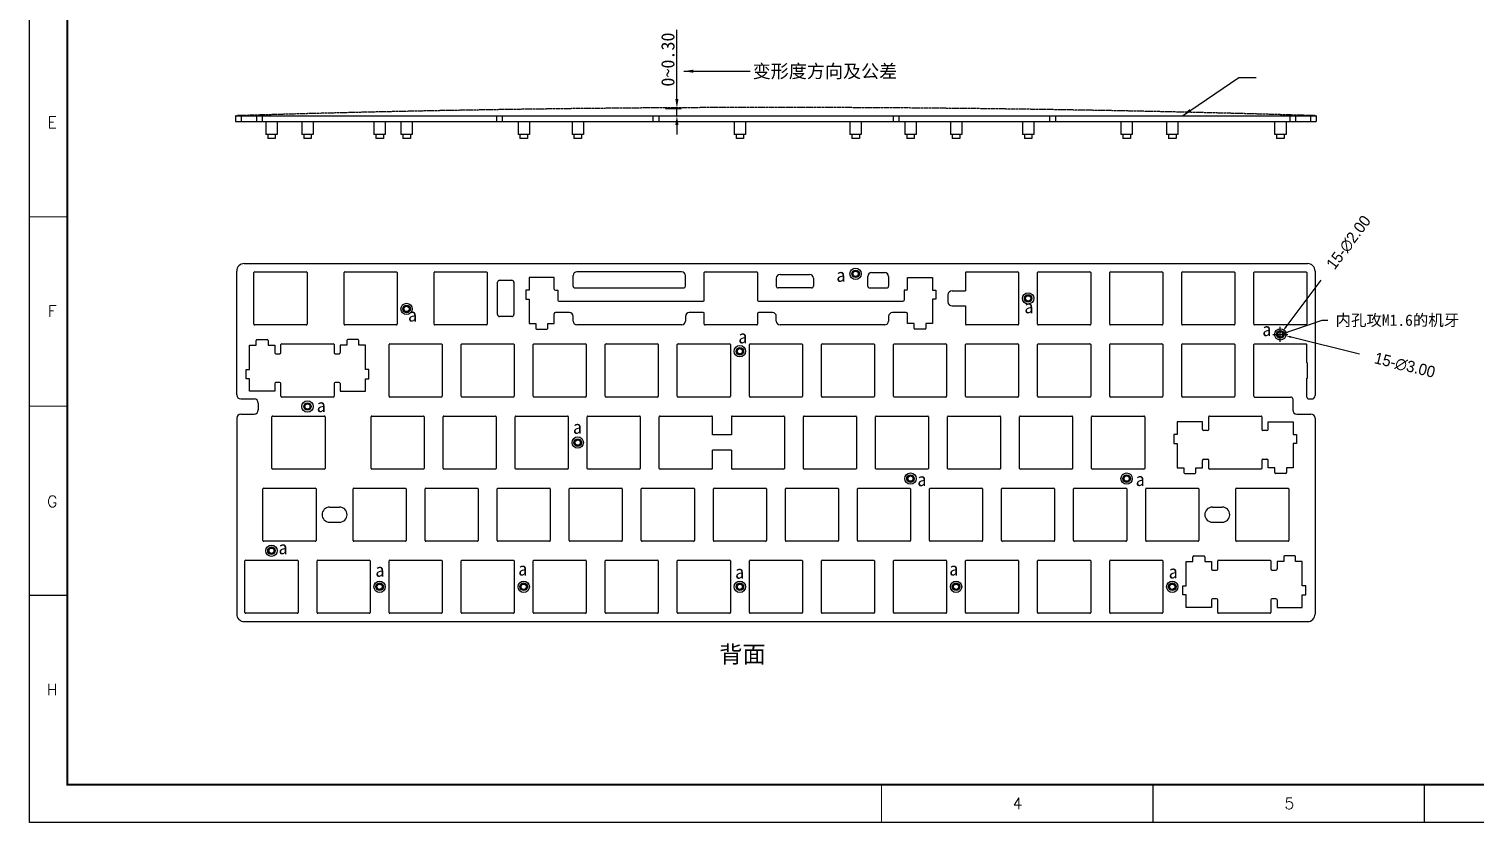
# Model space of a CAD drawing. Header units: millimetres. Extents: x -704 to 518, y -158 to 262.
# Drawn here: x -704.3 to -322, y -157.9 to 51.9 of the extents above; entities that cross this region are included whole.
import ezdxf
from ezdxf.enums import TextEntityAlignment as Align

# ---------------------------------------------------------------- set-up
doc = ezdxf.new("R2010")
doc.units = ezdxf.units.MM
doc.linetypes.add('DOT', pattern=[0.2, 0.1, -0.1])
for name, color, linetype in [('0 @ 1', 7, 'Continuous'), ('02___PRT_ALL_AXES', 7, 'Continuous'), ('KeepOutLayer', 6, 'Continuous')]:
    doc.layers.add(name, color=color, linetype=linetype)
doc.styles.add('POSITION', font='romanc.shx', dxfattribs={"height": 3})
doc.styles.get("Standard").update_dxf_attribs({"font": ''})
doc.styles.add('说明', font='', dxfattribs={"height": 3})
doc.styles.get('Standard').set_extended_font_data('SimSun')
doc.styles.get('说明').set_extended_font_data('SimSun')
doc.dimstyles.new('jw-1', dxfattribs={"dimtxt": 3.5, "dimasz": 2.5, "dimexe": 1.25, "dimexo": 0.625, "dimtad": 1, "dimzin": 1, "dimtxsty": 'Standard', "dimcen": 2.5, "dimclrd": 3, "dimclre": 3, "dimclrt": 3, "dimadec": 1, "dimazin": 0, "dimtfac": 1, "dimtmove": 0, "dimatfit": 3, "dimfxl": 0, "dimarcsym": 0})
doc.dimstyles.get("Standard").update_dxf_attribs({"dimtxt": 3, "dimasz": 1.5, "dimexe": 1.25, "dimexo": 0.65, "dimgap": 2, "dimtad": 0, "dimzin": 0, "dimdsep": 46, "dimtxsty": 'Standard', "dimcen": 2, "dimclrd": 3, "dimclre": 3, "dimclrt": 3, "dimazin": 0, "dimtfac": 1, "dimtofl": 0, "dimtmove": 0, "dimatfit": 3, "dimfxl": 0, "dimtolj": 1, "dimtzin": 0, "dimarcsym": 0})

# ---------------------------------------------------------------- blocks, each defined once
blk = doc.blocks.new('*D91')
at = {"color": 3, "lineweight": -2, "transparency": 16777216}
for p, q in [((-375.45, -28.85), (-371.45, -28.85)), ((-373.45, -30.85), (-373.45, -26.85)), ((-352.54, -34.04), (-370.54, -29.57))]:
    blk.add_line(p, q, dxfattribs=at)
at = {"color": 3, "transparency": 16777216}
blk.add_solid([(-370.48, -29.33), (-370.6, -29.81), (-371.99, -29.21)], dxfattribs=at)
at = {"layer": 'Defpoints', "color": 0, "transparency": 16777216}
for p in [(-374.9, -28.48), (-371.99, -29.21)]:
    blk.add_point(p, dxfattribs=at)
at = {"color": 3, "transparency": 16777216, "insert": (-340.55, -37.02), "char_height": 3, "attachment_point": 5, "rotation": 346.0544}
blk.add_mtext('\\A1;{\\fGulim|b0|i0|c134|p0;15-\\fGulim|b0|i0|c129|p0;∅3.00}', dxfattribs=at)
blk = doc.blocks.new('*D92')
at = {"color": 3, "lineweight": -2, "transparency": 16777216}
for p, q in [((-362.74, -14.48), (-371.95, -26.84)), ((-375.45, -28.85), (-371.45, -28.85)), ((-373.45, -30.85), (-373.45, -26.85))]:
    blk.add_line(p, q, dxfattribs=at)
at = {"color": 3, "transparency": 16777216}
blk.add_solid([(-372.15, -26.69), (-371.75, -26.99), (-372.85, -28.04)], dxfattribs=at)
at = {"layer": 'Defpoints', "color": 0, "transparency": 16777216}
for p in [(-374.05, -29.65), (-372.85, -28.04)]:
    blk.add_point(p, dxfattribs=at)
at = {"color": 3, "transparency": 16777216, "insert": (-355.35, -4.57), "char_height": 3, "attachment_point": 5, "rotation": 53.2906}
blk.add_mtext('\\A1;{\\fGulim|b0|i0|c134|p0;15-\\fGulim|b0|i0|c129|p0;∅2.00}', dxfattribs=at)
blk = doc.blocks.new('*D100')
at = {"color": 3, "lineweight": -2, "transparency": 16777216}
for p, q in [((-532.97, 33.38), (-532.97, 51.66)), ((-535.99, 30.88), (-531.72, 30.88)), ((-532.97, 28.94), (-532.97, 30.88)), ((-535.91, 28.94), (-531.72, 28.94)), ((-532.97, 26.44), (-532.97, 23.94))]:
    blk.add_line(p, q, dxfattribs=at)
at = {"color": 3, "transparency": 16777216}
for points in [[(-533.39, 33.38), (-532.55, 33.38), (-532.97, 30.88)], [(-533.39, 26.44), (-532.55, 26.44), (-532.97, 28.94)]]:
    blk.add_solid(points, dxfattribs=at)
at = {"layer": 'Defpoints', "color": 0, "transparency": 16777216}
for p in [(-536.62, 30.88), (-532.97, 30.88), (-536.54, 28.94)]:
    blk.add_point(p, dxfattribs=at)
at = {"color": 3, "transparency": 16777216, "insert": (-535.34, 43.77), "char_height": 3.5, "attachment_point": 5, "rotation": 90}
blk.add_mtext('0~0.30', dxfattribs=at)

msp = doc.modelspace()

# ---------------------------------------------------------------- linework, layer by layer
for p, q in [((-704.119, -157.795), (-704.119, 262.205)), ((-110.119, -157.795), (-704.119, -157.795))]:
    msp.add_line(p, q)
at = {"color": 6}
msp.add_line((-384.403, 38.997), (-379.86, 38.997), dxfattribs=at)
at = {"color": 7, "linetype": 'Continuous'}
for p, q in [((-649.662, 28.937), (-649.662, 27.437)), ((-649.662, 28.937), (-363.932, 28.937)), ((-649.662, 27.437), (-363.932, 27.437)), ((-648.162, 28.937), (-648.162, 27.437)), ((-644.147, 28.937), (-644.147, 27.437)), ((-642.622, 28.937), (-642.622, 27.437)), ((-580.672, 28.937), (-580.672, 27.437)), ((-579.147, 28.937), (-579.147, 27.437)), ((-539.297, 28.937), (-539.297, 27.437)), ((-537.772, 28.937), (-537.772, 27.437)), ((-475.822, 28.937), (-475.822, 27.437)), ((-474.297, 28.937), (-474.297, 27.437)), ((-434.447, 28.937), (-434.447, 27.437)), ((-432.922, 28.937), (-432.922, 27.437)), ((-370.972, 28.937), (-370.972, 27.437)), ((-369.447, 28.937), (-369.447, 27.437)), ((-365.432, 28.937), (-365.432, 27.437)), ((-363.932, 28.937), (-363.932, 27.437)), ((-641.147, 23.937), (-641.147, 22.937)), ((-639.147, 23.937), (-639.147, 22.937)), ((-631.622, 23.937), (-631.622, 22.937)), ((-629.622, 23.937), (-629.622, 22.937)), ((-612.572, 23.937), (-612.572, 22.937)), ((-610.572, 23.937), (-610.572, 22.937)), ((-605.429, 23.937), (-605.429, 22.937)), ((-603.429, 23.937), (-603.429, 22.937)), ((-574.472, 23.937), (-574.472, 22.937)), ((-572.472, 23.937), (-572.472, 22.937)), ((-560.185, 23.937), (-560.185, 22.937)), ((-558.185, 23.937), (-558.185, 22.937)), ((-517.322, 23.937), (-517.322, 22.937)), ((-515.322, 23.937), (-515.322, 22.937)), ((-486.72, 23.937), (-486.72, 22.937)), ((-484.72, 23.937), (-484.72, 22.937)), ((-472.222, 23.937), (-472.222, 22.937)), ((-470.222, 23.937), (-470.222, 22.937)), ((-460.172, 23.937), (-460.172, 22.937)), ((-458.172, 23.937), (-458.172, 22.937)), ((-441.122, 23.937), (-441.122, 22.937)), ((-439.122, 23.937), (-439.122, 22.937)), ((-415.072, 23.937), (-415.072, 22.937)), ((-413.072, 23.937), (-413.072, 22.937)), ((-403.022, 23.937), (-403.022, 22.937)), ((-401.022, 23.937), (-401.022, 22.937)), ((-374.447, 23.937), (-374.447, 22.937)), ((-372.447, 23.937), (-372.447, 22.937)), ((-639.147, 22.937), (-641.147, 22.937)), ((-629.622, 22.937), (-631.622, 22.937)), ((-610.572, 22.937), (-612.572, 22.937)), ((-603.429, 22.937), (-605.429, 22.937)), ((-572.472, 22.937), (-574.472, 22.937)), ((-558.185, 22.937), (-560.185, 22.937)), ((-515.322, 22.937), (-517.322, 22.937)), ((-484.72, 22.937), (-486.72, 22.937)), ((-470.222, 22.937), (-472.222, 22.937)), ((-458.172, 22.937), (-460.172, 22.937)), ((-439.122, 22.937), (-441.122, 22.937)), ((-413.072, 22.937), (-415.072, 22.937)), ((-401.022, 22.937), (-403.022, 22.937)), ((-372.447, 22.937), (-374.447, 22.937)), ((-644.781, -26.135), (-644.781, -12.505)), ((-644.581, -12.305), (-630.951, -12.305)), ((-630.751, -12.505), (-630.751, -26.135)), ((-620.968, -26.135), (-620.968, -12.505)), ((-620.768, -12.305), (-607.138, -12.305)), ((-606.938, -12.505), (-606.938, -26.135)), ((-597.156, -26.135), (-597.156, -12.505)), ((-596.956, -12.305), (-583.326, -12.305)), ((-583.126, -12.505), (-583.126, -26.135)), ((-580.381, -23.62), (-580.381, -15.02)), ((-579.881, -14.52), (-576.581, -14.52)), ((-576.081, -15.02), (-576.081, -23.62)), ((-572.028, -13.815), (-572.028, -17.15)), ((-565.378, -13.815), (-572.028, -13.815)), ((-565.378, -16.85), (-565.378, -13.815)), ((-560.402, -16.066), (-560.402, -13.305)), ((-531.718, -12.305), (-559.402, -12.305)), ((-530.718, -16.066), (-530.718, -13.305)), ((-525.718, -19.773), (-525.718, -12.505)), ((-525.518, -12.305), (-511.888, -12.305)), ((-511.688, -12.505), (-511.688, -19.773)), ((-506.688, -14.02), (-506.688, -16.066)), ((-505.688, -13.02), (-497.878, -13.02)), ((-496.878, -14.02), (-496.878, -16.066)), ((-482.505, -16.066), (-482.505, -13.52)), ((-481.505, -12.52), (-478.005, -12.52)), ((-477.005, -13.52), (-477.005, -16.066)), ((-472.028, -16.85), (-472.028, -13.815)), ((-472.028, -13.815), (-465.378, -13.815)), ((-465.378, -13.815), (-465.378, -17.15)), ((-456.662, -12.505), (-456.662, -17.32)), ((-456.462, -12.305), (-442.832, -12.305)), ((-442.632, -12.505), (-442.632, -26.135)), ((-437.612, -26.135), (-437.612, -12.505)), ((-437.412, -12.305), (-423.782, -12.305)), ((-423.582, -12.505), (-423.582, -26.135)), ((-418.562, -26.135), (-418.562, -12.505)), ((-418.362, -12.305), (-404.732, -12.305)), ((-404.532, -12.505), (-404.532, -26.135)), ((-399.512, -26.135), (-399.512, -12.505)), ((-399.312, -12.305), (-385.682, -12.305)), ((-385.482, -12.505), (-385.482, -26.135)), ((-380.462, -26.135), (-380.462, -12.505)), ((-380.262, -12.305), (-366.632, -12.305)), ((-366.432, -12.505), (-366.432, -26.135)), ((-572.928, -17.15), (-572.928, -19.57)), ((-572.028, -17.15), (-572.928, -17.15)), ((-564.478, -17.15), (-564.478, -19.766)), ((-559.902, -16.566), (-531.218, -16.566)), ((-472.328, -17.15), (-472.928, -17.15)), ((-472.928, -17.15), (-472.928, -19.766)), ((-465.378, -17.15), (-464.478, -17.15)), ((-464.478, -17.15), (-464.478, -19.57)), ((-572.928, -19.57), (-572.028, -19.57)), ((-572.028, -19.57), (-572.028, -25.995)), ((-564.178, -20.066), (-526.011, -20.066)), ((-511.396, -20.066), (-473.228, -20.066)), ((-465.378, -19.57), (-465.378, -25.995)), ((-464.478, -19.57), (-465.378, -19.57)), ((-456.662, -21.32), (-456.662, -26.135)), ((-630.951, -26.335), (-644.581, -26.335)), ((-607.138, -26.335), (-620.768, -26.335)), ((-583.326, -26.335), (-596.956, -26.335)), ((-576.581, -24.12), (-579.881, -24.12)), ((-572.028, -25.995), (-570.278, -25.995)), ((-570.278, -25.995), (-570.278, -27.27)), ((-567.128, -27.27), (-567.128, -25.995)), ((-567.128, -25.995), (-565.378, -25.995)), ((-565.378, -25.995), (-565.378, -23.375)), ((-561.402, -23.075), (-565.078, -23.075)), ((-560.402, -25.335), (-560.402, -24.075)), ((-531.718, -26.335), (-559.402, -26.335)), ((-530.718, -24.075), (-530.718, -25.335)), ((-526.011, -23.075), (-529.718, -23.075)), ((-525.718, -26.135), (-525.718, -23.368)), ((-511.888, -26.335), (-525.518, -26.335)), ((-511.688, -23.368), (-511.688, -26.135)), ((-507.688, -23.075), (-511.396, -23.075)), ((-506.688, -25.335), (-506.688, -24.075)), ((-478.005, -26.335), (-505.688, -26.335)), ((-477.005, -24.075), (-477.005, -25.335)), ((-472.328, -23.075), (-476.005, -23.075)), ((-472.028, -25.995), (-472.028, -23.375)), ((-470.278, -25.995), (-472.028, -25.995)), ((-470.278, -27.27), (-470.278, -25.995)), ((-467.128, -25.995), (-467.128, -27.27)), ((-465.378, -25.995), (-467.128, -25.995)), ((-442.832, -26.335), (-456.462, -26.335)), ((-423.782, -26.335), (-437.412, -26.335)), ((-404.732, -26.335), (-418.362, -26.335)), ((-385.682, -26.335), (-399.312, -26.335)), ((-366.632, -26.335), (-380.262, -26.335)), ((-644.197, -31.695), (-644.197, -30.42)), ((-643.997, -30.22), (-641.247, -30.22)), ((-641.047, -30.42), (-641.047, -31.695)), ((-620.197, -30.42), (-620.197, -31.695)), ((-617.247, -30.22), (-619.997, -30.22)), ((-617.047, -31.695), (-617.047, -30.42)), ((-570.078, -27.47), (-567.328, -27.47)), ((-467.328, -27.47), (-470.078, -27.47)), ((-645.947, -38.12), (-645.947, -31.695)), ((-645.947, -31.695), (-644.197, -31.695)), ((-641.047, -31.695), (-639.297, -31.695)), ((-639.297, -31.695), (-639.297, -33.666)), ((-638.997, -33.966), (-637.937, -33.966)), ((-637.637, -33.666), (-637.637, -31.555)), ((-637.437, -31.355), (-623.807, -31.355)), ((-623.607, -31.555), (-623.607, -33.666)), ((-623.307, -33.966), (-622.247, -33.966)), ((-621.947, -31.695), (-621.947, -33.666)), ((-620.197, -31.695), (-621.947, -31.695)), ((-615.297, -31.695), (-617.047, -31.695)), ((-615.297, -38.12), (-615.297, -31.695)), ((-609.062, -45.185), (-609.062, -31.555)), ((-608.862, -31.355), (-595.232, -31.355)), ((-595.032, -31.555), (-595.032, -45.185)), ((-590.012, -45.185), (-590.012, -31.555)), ((-589.812, -31.355), (-576.182, -31.355)), ((-575.982, -31.555), (-575.982, -45.185)), ((-570.962, -45.185), (-570.962, -31.555)), ((-570.762, -31.355), (-557.132, -31.355)), ((-556.932, -31.555), (-556.932, -45.185)), ((-551.912, -45.185), (-551.912, -31.555)), ((-551.712, -31.355), (-538.082, -31.355)), ((-537.882, -31.555), (-537.882, -45.185)), ((-532.862, -45.185), (-532.862, -31.555)), ((-532.662, -31.355), (-519.032, -31.355)), ((-518.832, -31.555), (-518.832, -45.185)), ((-513.812, -45.185), (-513.812, -31.555)), ((-513.612, -31.355), (-499.982, -31.355)), ((-499.782, -31.555), (-499.782, -45.185)), ((-494.762, -45.185), (-494.762, -31.555)), ((-494.562, -31.355), (-480.932, -31.355)), ((-480.732, -31.555), (-480.732, -45.185)), ((-475.712, -45.185), (-475.712, -31.555)), ((-475.512, -31.355), (-461.882, -31.355)), ((-461.682, -31.555), (-461.682, -45.185)), ((-456.662, -45.185), (-456.662, -31.555)), ((-456.462, -31.355), (-442.832, -31.355)), ((-442.632, -31.555), (-442.632, -45.185)), ((-437.612, -45.185), (-437.612, -31.555)), ((-437.412, -31.355), (-423.782, -31.355)), ((-423.582, -31.555), (-423.582, -45.185)), ((-418.562, -45.185), (-418.562, -31.555)), ((-418.362, -31.355), (-404.732, -31.355)), ((-404.532, -31.555), (-404.532, -45.185)), ((-399.512, -45.185), (-399.512, -31.555)), ((-399.312, -31.355), (-385.682, -31.355)), ((-385.482, -31.555), (-385.482, -45.185)), ((-380.462, -45.185), (-380.462, -31.555)), ((-380.262, -31.355), (-366.632, -31.355)), ((-646.847, -40.54), (-646.847, -38.12)), ((-646.847, -38.12), (-645.947, -38.12)), ((-614.397, -38.12), (-615.297, -38.12)), ((-614.397, -40.54), (-614.397, -38.12)), ((-645.947, -40.54), (-646.847, -40.54)), ((-645.947, -43.875), (-645.947, -40.54)), ((-639.297, -41.855), (-639.297, -43.875)), ((-637.937, -41.555), (-638.997, -41.555)), ((-637.637, -45.185), (-637.637, -41.855)), ((-623.607, -41.855), (-623.607, -45.185)), ((-622.247, -41.555), (-623.307, -41.555)), ((-621.947, -41.855), (-621.947, -43.875)), ((-615.297, -43.875), (-615.297, -40.54)), ((-615.297, -40.54), (-614.397, -40.54)), ((-639.297, -43.875), (-645.947, -43.875)), ((-623.807, -45.385), (-637.437, -45.385)), ((-621.947, -43.875), (-615.297, -43.875)), ((-595.232, -45.385), (-608.862, -45.385)), ((-576.182, -45.385), (-589.812, -45.385)), ((-557.132, -45.385), (-570.762, -45.385)), ((-538.082, -45.385), (-551.712, -45.385)), ((-519.032, -45.385), (-532.662, -45.385)), ((-499.982, -45.385), (-513.612, -45.385)), ((-480.932, -45.385), (-494.562, -45.385)), ((-461.882, -45.385), (-475.512, -45.385)), ((-442.832, -45.385), (-456.462, -45.385)), ((-423.782, -45.385), (-437.412, -45.385)), ((-404.732, -45.385), (-418.362, -45.385)), ((-385.682, -45.385), (-399.312, -45.385)), ((-380.262, -45.385), (-370.677, -45.385)), ((-640.018, -64.235), (-640.018, -50.605)), ((-639.818, -50.405), (-626.188, -50.405)), ((-625.988, -50.605), (-625.988, -64.235)), ((-613.828, -64.235), (-613.828, -50.605)), ((-613.628, -50.405), (-599.998, -50.405)), ((-599.798, -50.605), (-599.798, -64.235)), ((-594.778, -64.235), (-594.778, -50.605)), ((-594.578, -50.405), (-580.948, -50.405)), ((-580.748, -50.605), (-580.748, -64.235)), ((-575.728, -64.235), (-575.728, -50.605)), ((-575.528, -50.405), (-561.898, -50.405)), ((-561.698, -50.605), (-561.698, -64.235)), ((-556.678, -64.235), (-556.678, -50.605)), ((-556.478, -50.405), (-542.848, -50.405)), ((-542.648, -50.605), (-542.648, -64.235)), ((-537.628, -64.235), (-537.628, -50.605)), ((-537.428, -50.405), (-523.798, -50.405)), ((-523.598, -55.42), (-523.598, -50.605)), ((-518.578, -50.605), (-518.578, -55.42)), ((-518.378, -50.405), (-504.748, -50.405)), ((-504.548, -50.605), (-504.548, -64.235)), ((-499.528, -64.235), (-499.528, -50.605)), ((-499.328, -50.405), (-485.698, -50.405)), ((-485.498, -50.605), (-485.498, -64.235)), ((-480.478, -64.235), (-480.478, -50.605)), ((-480.278, -50.405), (-466.648, -50.405)), ((-466.448, -50.605), (-466.448, -64.235)), ((-461.428, -64.235), (-461.428, -50.605)), ((-461.228, -50.405), (-447.598, -50.405)), ((-447.398, -50.605), (-447.398, -64.235)), ((-442.378, -64.235), (-442.378, -50.605)), ((-442.178, -50.405), (-428.548, -50.405)), ((-428.348, -50.605), (-428.348, -64.235)), ((-423.328, -64.235), (-423.328, -50.605)), ((-423.128, -50.405), (-409.498, -50.405)), ((-409.298, -50.605), (-409.298, -64.235)), ((-400.682, -51.915), (-400.682, -55.25)), ((-394.032, -51.915), (-400.682, -51.915)), ((-394.032, -53.936), (-394.032, -51.915)), ((-392.372, -53.936), (-392.372, -50.605)), ((-392.172, -50.405), (-378.542, -50.405)), ((-378.342, -50.605), (-378.342, -53.936)), ((-376.682, -53.936), (-376.682, -51.915)), ((-376.682, -51.915), (-370.032, -51.915)), ((-370.032, -51.915), (-370.032, -55.25)), ((-401.582, -55.25), (-401.582, -57.67)), ((-400.682, -55.25), (-401.582, -55.25)), ((-392.672, -54.236), (-393.732, -54.236)), ((-376.982, -54.236), (-378.042, -54.236)), ((-370.032, -55.25), (-369.132, -55.25)), ((-369.132, -55.25), (-369.132, -57.67)), ((-523.598, -64.235), (-523.598, -59.42)), ((-518.578, -59.42), (-518.578, -64.235)), ((-401.582, -57.67), (-400.682, -57.67)), ((-400.682, -57.67), (-400.682, -64.095)), ((-370.032, -57.67), (-370.032, -64.095)), ((-369.132, -57.67), (-370.032, -57.67)), ((-626.188, -64.435), (-639.818, -64.435)), ((-599.998, -64.435), (-613.628, -64.435)), ((-580.948, -64.435), (-594.578, -64.435)), ((-561.898, -64.435), (-575.528, -64.435)), ((-542.848, -64.435), (-556.478, -64.435)), ((-523.798, -64.435), (-537.428, -64.435)), ((-504.748, -64.435), (-518.378, -64.435)), ((-485.698, -64.435), (-499.328, -64.435)), ((-466.648, -64.435), (-480.278, -64.435)), ((-447.598, -64.435), (-461.228, -64.435)), ((-428.548, -64.435), (-442.178, -64.435)), ((-409.498, -64.435), (-423.128, -64.435)), ((-400.682, -64.095), (-398.932, -64.095)), ((-398.932, -64.095), (-398.932, -65.37)), ((-395.782, -65.37), (-395.782, -64.095)), ((-395.782, -64.095), (-394.032, -64.095)), ((-394.032, -64.095), (-394.032, -62.125)), ((-393.732, -61.825), (-392.672, -61.825)), ((-392.372, -64.235), (-392.372, -62.125)), ((-378.542, -64.435), (-392.172, -64.435)), ((-378.342, -62.125), (-378.342, -64.235)), ((-378.042, -61.825), (-376.982, -61.825)), ((-376.682, -64.095), (-376.682, -62.125)), ((-374.932, -64.095), (-376.682, -64.095)), ((-374.932, -65.37), (-374.932, -64.095)), ((-371.782, -64.095), (-371.782, -65.37)), ((-370.032, -64.095), (-371.782, -64.095)), ((-398.732, -65.57), (-395.982, -65.57)), ((-371.982, -65.57), (-374.732, -65.57)), ((-642.4, -83.285), (-642.4, -69.655)), ((-642.2, -69.455), (-628.57, -69.455)), ((-628.37, -69.655), (-628.37, -83.285)), ((-618.587, -83.285), (-618.587, -69.655)), ((-618.387, -69.455), (-604.757, -69.455)), ((-604.557, -69.655), (-604.557, -83.285)), ((-599.537, -83.285), (-599.537, -69.655)), ((-599.337, -69.455), (-585.707, -69.455)), ((-585.507, -69.655), (-585.507, -83.285)), ((-580.487, -83.285), (-580.487, -69.655)), ((-580.287, -69.455), (-566.657, -69.455)), ((-566.457, -69.655), (-566.457, -83.285)), ((-561.437, -83.285), (-561.437, -69.655)), ((-561.237, -69.455), (-547.607, -69.455)), ((-547.407, -69.655), (-547.407, -83.285)), ((-542.387, -83.285), (-542.387, -69.655)), ((-542.187, -69.455), (-528.557, -69.455)), ((-528.357, -69.655), (-528.357, -83.285)), ((-523.337, -83.285), (-523.337, -69.655)), ((-523.137, -69.455), (-509.507, -69.455)), ((-509.307, -69.655), (-509.307, -83.285)), ((-504.287, -83.285), (-504.287, -69.655)), ((-504.087, -69.455), (-490.457, -69.455)), ((-490.257, -69.655), (-490.257, -83.285)), ((-485.237, -83.285), (-485.237, -69.655)), ((-485.037, -69.455), (-471.407, -69.455)), ((-471.207, -69.655), (-471.207, -83.285)), ((-466.187, -83.285), (-466.187, -69.655)), ((-465.987, -69.455), (-452.357, -69.455)), ((-452.157, -69.655), (-452.157, -83.285)), ((-447.137, -83.285), (-447.137, -69.655)), ((-446.937, -69.455), (-433.307, -69.455)), ((-433.107, -69.655), (-433.107, -83.285)), ((-428.087, -83.285), (-428.087, -69.655)), ((-427.887, -69.455), (-414.257, -69.455)), ((-414.057, -69.655), (-414.057, -83.285)), ((-409.037, -83.285), (-409.037, -69.655)), ((-408.837, -69.455), (-395.207, -69.455)), ((-395.007, -69.655), (-395.007, -83.285)), ((-385.225, -83.285), (-385.225, -69.655)), ((-385.025, -69.455), (-371.395, -69.455)), ((-371.195, -69.655), (-371.195, -83.285)), ((-628.57, -83.485), (-642.2, -83.485)), ((-604.757, -83.485), (-618.387, -83.485)), ((-585.707, -83.485), (-599.337, -83.485)), ((-566.657, -83.485), (-580.287, -83.485)), ((-547.607, -83.485), (-561.237, -83.485)), ((-528.557, -83.485), (-542.187, -83.485)), ((-509.507, -83.485), (-523.137, -83.485)), ((-490.457, -83.485), (-504.087, -83.485)), ((-471.407, -83.485), (-485.037, -83.485)), ((-452.357, -83.485), (-465.987, -83.485)), ((-433.307, -83.485), (-446.937, -83.485)), ((-414.257, -83.485), (-427.887, -83.485)), ((-395.207, -83.485), (-408.837, -83.485)), ((-371.395, -83.485), (-385.025, -83.485)), ((-396.547, -88.845), (-396.547, -87.57)), ((-396.347, -87.37), (-393.597, -87.37)), ((-393.397, -87.57), (-393.397, -88.845)), ((-372.547, -87.57), (-372.547, -88.845)), ((-369.597, -87.37), (-372.347, -87.37)), ((-369.397, -88.845), (-369.397, -87.57)), ((-647.162, -102.335), (-647.162, -88.705)), ((-646.962, -88.505), (-633.332, -88.505)), ((-633.132, -88.705), (-633.132, -102.335)), ((-628.112, -102.335), (-628.112, -88.705)), ((-627.912, -88.505), (-614.282, -88.505)), ((-614.082, -88.705), (-614.082, -102.335)), ((-609.062, -102.335), (-609.062, -88.705)), ((-608.862, -88.505), (-595.232, -88.505)), ((-595.032, -88.705), (-595.032, -102.335)), ((-590.012, -102.335), (-590.012, -88.705)), ((-589.812, -88.505), (-576.182, -88.505)), ((-575.982, -88.705), (-575.982, -102.335)), ((-570.962, -102.335), (-570.962, -88.705)), ((-570.762, -88.505), (-557.132, -88.505)), ((-556.932, -88.705), (-556.932, -102.335)), ((-551.912, -102.335), (-551.912, -88.705)), ((-551.712, -88.505), (-538.082, -88.505)), ((-537.882, -88.705), (-537.882, -102.335)), ((-532.862, -102.335), (-532.862, -88.705)), ((-532.662, -88.505), (-519.032, -88.505)), ((-518.832, -88.705), (-518.832, -102.335)), ((-513.812, -102.335), (-513.812, -88.705)), ((-513.612, -88.505), (-499.982, -88.505)), ((-499.782, -88.705), (-499.782, -102.335)), ((-494.762, -102.335), (-494.762, -88.705)), ((-494.562, -88.505), (-480.932, -88.505)), ((-480.732, -88.705), (-480.732, -102.335)), ((-475.712, -102.335), (-475.712, -88.705)), ((-475.512, -88.505), (-461.882, -88.505)), ((-461.682, -88.705), (-461.682, -102.335)), ((-456.662, -102.335), (-456.662, -88.705)), ((-456.462, -88.505), (-442.832, -88.505)), ((-442.632, -88.705), (-442.632, -102.335)), ((-437.612, -102.335), (-437.612, -88.705)), ((-437.412, -88.505), (-423.782, -88.505)), ((-423.582, -88.705), (-423.582, -102.335)), ((-418.562, -102.335), (-418.562, -88.705)), ((-418.362, -88.505), (-404.732, -88.505)), ((-404.532, -88.705), (-404.532, -102.335)), ((-398.297, -95.27), (-398.297, -88.845)), ((-398.297, -88.845), (-396.547, -88.845)), ((-393.397, -88.845), (-391.647, -88.845)), ((-391.647, -88.845), (-391.647, -90.816)), ((-391.347, -91.116), (-390.287, -91.116)), ((-389.987, -90.816), (-389.987, -88.705)), ((-389.787, -88.505), (-376.157, -88.505)), ((-375.957, -88.705), (-375.957, -90.816)), ((-375.657, -91.116), (-374.597, -91.116)), ((-374.297, -88.845), (-374.297, -90.816)), ((-372.547, -88.845), (-374.297, -88.845)), ((-367.647, -88.845), (-369.397, -88.845)), ((-367.647, -95.27), (-367.647, -88.845)), ((-399.197, -97.69), (-399.197, -95.27)), ((-399.197, -95.27), (-398.297, -95.27)), ((-366.747, -95.27), (-367.647, -95.27)), ((-366.747, -97.69), (-366.747, -95.27)), ((-398.297, -97.69), (-399.197, -97.69)), ((-398.297, -101.025), (-398.297, -97.69)), ((-391.647, -99.005), (-391.647, -101.025)), ((-390.287, -98.705), (-391.347, -98.705)), ((-389.987, -102.335), (-389.987, -99.005)), ((-375.957, -99.005), (-375.957, -102.335)), ((-374.597, -98.705), (-375.657, -98.705)), ((-374.297, -99.005), (-374.297, -101.025)), ((-367.647, -101.025), (-367.647, -97.69)), ((-367.647, -97.69), (-366.747, -97.69)), ((-633.332, -102.535), (-646.962, -102.535)), ((-614.282, -102.535), (-627.912, -102.535)), ((-595.232, -102.535), (-608.862, -102.535)), ((-576.182, -102.535), (-589.812, -102.535)), ((-557.132, -102.535), (-570.762, -102.535)), ((-538.082, -102.535), (-551.712, -102.535)), ((-519.032, -102.535), (-532.662, -102.535)), ((-499.982, -102.535), (-513.612, -102.535)), ((-480.932, -102.535), (-494.562, -102.535)), ((-461.882, -102.535), (-475.512, -102.535)), ((-442.832, -102.535), (-456.462, -102.535)), ((-423.782, -102.535), (-437.412, -102.535)), ((-404.732, -102.535), (-418.362, -102.535)), ((-391.647, -101.025), (-398.297, -101.025)), ((-376.157, -102.535), (-389.787, -102.535)), ((-374.297, -101.025), (-367.647, -101.025))]:
    msp.add_line(p, q, dxfattribs=at)
at = {"color": 7}
for p, q in [((-565.078, -17.15), (-564.478, -17.15)), ((-497.378, -16.566), (-506.188, -16.566)), ((-482.005, -16.566), (-477.505, -16.566)), ((-472.328, -17.15), (-472.928, -17.15))]:
    msp.add_line(p, q, dxfattribs=at)
at = {"color": 2}
for p, q in [((-518.578, -55.42), (-523.598, -55.42)), ((-518.578, -59.42), (-523.598, -59.42))]:
    msp.add_line(p, q, dxfattribs=at)
at = {"const_width": 0.5}
msp.add_lwpolyline([(-694.119, -147.795), (-120.119, -147.795), (-120.119, 252.205), (-694.119, 252.205)], close=True, dxfattribs=at)
at = {"const_width": 0.3}
for points in [[(-694.119, 2.205), (-704.119, 2.205)], [(-694.119, -47.795), (-704.119, -47.795)], [(-694.119, -97.795), (-704.119, -97.795)], [(-478.869, -147.795), (-478.869, -157.795)], [(-407.119, -147.795), (-407.119, -157.795)], [(-335.369, -147.795), (-335.369, -157.795)]]:
    msp.add_lwpolyline(points, dxfattribs=at)
at = {"color": 7, "linetype": 'Continuous'}
for centre, radius in [((-485.72, -12.84), 1), ((-485.72, -12.84), 0.85), ((-485.72, -12.84), 0.7), ((-440.122, -19.32), 1), ((-440.122, -19.32), 0.85), ((-440.122, -19.32), 0.7), ((-604.429, -22.12), 1), ((-604.429, -22.12), 0.85), ((-604.429, -22.12), 0.7), ((-373.447, -28.845), 1), ((-373.447, -28.845), 0.85), ((-373.447, -28.845), 0.7), ((-516.322, -33.29), 1), ((-516.322, -33.29), 0.85), ((-516.322, -33.29), 0.7), ((-630.622, -47.895), 1), ((-630.622, -47.895), 0.85), ((-630.622, -47.895), 0.7), ((-559.185, -57.42), 1), ((-559.185, -57.42), 0.85), ((-559.185, -57.42), 0.7), ((-471.222, -66.945), 1), ((-471.222, -66.945), 0.85), ((-471.222, -66.945), 0.7), ((-414.072, -66.945), 1), ((-414.072, -66.945), 0.85), ((-414.072, -66.945), 0.7), ((-640.147, -85.995), 1), ((-640.147, -85.995), 0.85), ((-640.147, -85.995), 0.7), ((-611.572, -95.52), 1), ((-611.572, -95.52), 0.85), ((-611.572, -95.52), 0.7), ((-573.472, -95.52), 1), ((-573.472, -95.52), 0.85), ((-573.472, -95.52), 0.7), ((-516.322, -95.52), 1), ((-516.322, -95.52), 0.85), ((-516.322, -95.52), 0.7), ((-459.172, -95.52), 1), ((-459.172, -95.52), 0.85), ((-459.172, -95.52), 0.7), ((-402.022, -95.52), 1), ((-402.022, -95.52), 0.85), ((-402.022, -95.52), 0.7)]:
    msp.add_circle(centre, radius, dxfattribs=at)
at = {"color": 4, "linetype": 'DOT'}
msp.add_arc((-506.797, -4675.928), 4707.034, 88.260727, 91.739273, dxfattribs=at)
at = {"color": 7, "linetype": 'Continuous'}
for centre, radius, start, end in [((-644.581, -12.505), 0.2, 90, 180), ((-630.951, -12.505), 0.2, 0, 90), ((-620.768, -12.505), 0.2, 90, 180), ((-607.138, -12.505), 0.2, 0, 90), ((-596.956, -12.505), 0.2, 90, 180), ((-583.326, -12.505), 0.2, 0, 90), ((-579.881, -15.02), 0.5, 90, 180), ((-576.581, -15.02), 0.5, 0, 90), ((-559.402, -13.305), 1, 90, 180), ((-531.718, -13.305), 1, 0, 90), ((-525.518, -12.505), 0.2, 90, 180), ((-511.888, -12.505), 0.2, 0, 90), ((-505.688, -14.02), 1, 90, 180), ((-497.878, -14.02), 1, 0, 90), ((-481.505, -13.52), 1, 90, 180), ((-478.005, -13.52), 1, 0, 90), ((-456.462, -12.505), 0.2, 90, 180), ((-442.832, -12.505), 0.2, 0, 90), ((-437.412, -12.505), 0.2, 90, 180), ((-423.782, -12.505), 0.2, 0, 90), ((-418.362, -12.505), 0.2, 90, 180), ((-404.732, -12.505), 0.2, 0, 90), ((-399.312, -12.505), 0.2, 90, 180), ((-385.682, -12.505), 0.2, 0, 90), ((-380.262, -12.505), 0.2, 90, 180), ((-366.632, -12.505), 0.2, 0, 90), ((-565.078, -16.85), 0.3, 180, 270), ((-559.902, -16.066), 0.5, 180, 270), ((-531.218, -16.066), 0.5, 270, 0), ((-472.328, -16.85), 0.3, 270, 0), ((-472.328, -16.85), 0.3, 270, 0), ((-564.178, -19.766), 0.3, 180, 270), ((-526.011, -19.773), 0.293, 270, 0), ((-511.396, -19.773), 0.293, 180, 270), ((-473.228, -19.766), 0.3, 270, 0), ((-644.581, -26.135), 0.2, 180, 270), ((-630.951, -26.135), 0.2, 270, 0), ((-620.768, -26.135), 0.2, 180, 270), ((-607.138, -26.135), 0.2, 270, 0), ((-596.956, -26.135), 0.2, 180, 270), ((-583.326, -26.135), 0.2, 270, 0), ((-579.881, -23.62), 0.5, 180, 270), ((-576.581, -23.62), 0.5, 270, 0), ((-565.078, -23.375), 0.3, 90, 180), ((-561.402, -24.075), 1, 0, 90), ((-559.402, -25.335), 1, 180, 270), ((-531.718, -25.335), 1, 270, 0), ((-529.718, -24.075), 1, 90, 180), ((-526.011, -23.368), 0.293, 0, 90), ((-525.518, -26.135), 0.2, 180, 270), ((-511.888, -26.135), 0.2, 270, 0), ((-511.396, -23.368), 0.293, 90, 180), ((-507.688, -24.075), 1, 0, 90), ((-505.688, -25.335), 1, 180, 270), ((-478.005, -25.335), 1, 270, 0), ((-476.005, -24.075), 1, 90, 180), ((-472.328, -23.375), 0.3, 0, 90), ((-456.462, -26.135), 0.2, 180, 270), ((-442.832, -26.135), 0.2, 270, 0), ((-437.412, -26.135), 0.2, 180, 270), ((-423.782, -26.135), 0.2, 270, 0), ((-418.362, -26.135), 0.2, 180, 270), ((-404.732, -26.135), 0.2, 270, 0), ((-399.312, -26.135), 0.2, 180, 270), ((-385.682, -26.135), 0.2, 270, 0), ((-380.262, -26.135), 0.2, 180, 270), ((-366.632, -26.135), 0.2, 270, 0), ((-643.997, -30.42), 0.2, 90, 180), ((-641.247, -30.42), 0.2, 0, 90), ((-619.997, -30.42), 0.2, 90, 180), ((-617.247, -30.42), 0.2, 0, 90), ((-570.078, -27.27), 0.2, 180, 270), ((-567.328, -27.27), 0.2, 270, 0), ((-470.078, -27.27), 0.2, 180, 270), ((-467.328, -27.27), 0.2, 270, 0), ((-638.997, -33.666), 0.3, 180, 270), ((-637.937, -33.666), 0.3, 270, 360), ((-637.437, -31.555), 0.2, 90, 180), ((-623.807, -31.555), 0.2, 0, 90), ((-623.307, -33.666), 0.3, 180, 270), ((-622.247, -33.666), 0.3, 270, 0), ((-608.862, -31.555), 0.2, 90, 180), ((-595.232, -31.555), 0.2, 0, 90), ((-589.812, -31.555), 0.2, 90, 180), ((-576.182, -31.555), 0.2, 0, 90), ((-570.762, -31.555), 0.2, 90, 180), ((-557.132, -31.555), 0.2, 0, 90), ((-551.712, -31.555), 0.2, 90, 180), ((-538.082, -31.555), 0.2, 0, 90), ((-532.662, -31.555), 0.2, 90, 180), ((-519.032, -31.555), 0.2, 0, 90), ((-513.612, -31.555), 0.2, 90, 180), ((-499.982, -31.555), 0.2, 0, 90), ((-494.562, -31.555), 0.2, 90, 180), ((-480.932, -31.555), 0.2, 0, 90), ((-475.512, -31.555), 0.2, 90, 180), ((-461.882, -31.555), 0.2, 0, 90), ((-456.462, -31.555), 0.2, 90, 180), ((-442.832, -31.555), 0.2, 0, 90), ((-437.412, -31.555), 0.2, 90, 180), ((-423.782, -31.555), 0.2, 0, 90), ((-418.362, -31.555), 0.2, 90, 180), ((-404.732, -31.555), 0.2, 0, 90), ((-399.312, -31.555), 0.2, 90, 180), ((-385.682, -31.555), 0.2, 0, 90), ((-380.262, -31.555), 0.2, 90, 180), ((-366.632, -31.555), 0.2, 0, 90), ((-638.997, -41.855), 0.3, 90, 180), ((-637.937, -41.855), 0.3, 0, 90), ((-623.307, -41.855), 0.3, 90, 180), ((-622.247, -41.855), 0.3, 0, 90), ((-637.437, -45.185), 0.2, 180, 270), ((-623.807, -45.185), 0.2, 270, 0), ((-608.862, -45.185), 0.2, 180, 270), ((-595.232, -45.185), 0.2, 270, 0), ((-589.812, -45.185), 0.2, 180, 270), ((-576.182, -45.185), 0.2, 270, 0), ((-570.762, -45.185), 0.2, 180, 270), ((-557.132, -45.185), 0.2, 270, 0), ((-551.712, -45.185), 0.2, 180, 270), ((-538.082, -45.185), 0.2, 270, 0), ((-532.662, -45.185), 0.2, 180, 270), ((-519.032, -45.185), 0.2, 270, 0), ((-513.612, -45.185), 0.2, 180, 270), ((-499.982, -45.185), 0.2, 270, 0), ((-494.562, -45.185), 0.2, 180, 270), ((-480.932, -45.185), 0.2, 270, 0), ((-475.512, -45.185), 0.2, 180, 270), ((-461.882, -45.185), 0.2, 270, 0), ((-456.462, -45.185), 0.2, 180, 270), ((-442.832, -45.185), 0.2, 270, 0), ((-437.412, -45.185), 0.2, 180, 270), ((-423.782, -45.185), 0.2, 270, 0), ((-418.362, -45.185), 0.2, 180, 270), ((-404.732, -45.185), 0.2, 270, 0), ((-399.312, -45.185), 0.2, 180, 270), ((-385.682, -45.185), 0.2, 270, 0), ((-380.262, -45.185), 0.2, 180, 270), ((-639.818, -50.605), 0.2, 90, 180), ((-626.188, -50.605), 0.2, 0, 90), ((-613.628, -50.605), 0.2, 90, 180), ((-599.998, -50.605), 0.2, 0, 90), ((-594.578, -50.605), 0.2, 90, 180), ((-580.948, -50.605), 0.2, 0, 90), ((-575.528, -50.605), 0.2, 90, 180), ((-561.898, -50.605), 0.2, 0, 90), ((-556.478, -50.605), 0.2, 90, 180), ((-542.848, -50.605), 0.2, 0, 90), ((-537.428, -50.605), 0.2, 90, 180), ((-523.798, -50.605), 0.2, 0, 90), ((-518.378, -50.605), 0.2, 90, 180), ((-504.748, -50.605), 0.2, 0, 90), ((-499.328, -50.605), 0.2, 90, 180), ((-485.698, -50.605), 0.2, 0, 90), ((-480.278, -50.605), 0.2, 90, 180), ((-466.648, -50.605), 0.2, 0, 90), ((-461.228, -50.605), 0.2, 90, 180), ((-447.598, -50.605), 0.2, 0, 90), ((-442.178, -50.605), 0.2, 90, 180), ((-428.548, -50.605), 0.2, 0, 90), ((-423.128, -50.605), 0.2, 90, 180), ((-409.498, -50.605), 0.2, 0, 90), ((-392.172, -50.605), 0.2, 90, 180), ((-378.542, -50.605), 0.2, 0, 90), ((-393.732, -53.936), 0.3, 180, 270), ((-392.672, -53.936), 0.3, 270, 0), ((-378.042, -53.936), 0.3, 180, 270), ((-376.982, -53.936), 0.3, 270, 0), ((-639.818, -64.235), 0.2, 180, 270), ((-626.188, -64.235), 0.2, 270, 0), ((-613.628, -64.235), 0.2, 180, 270), ((-599.998, -64.235), 0.2, 270, 0), ((-594.578, -64.235), 0.2, 180, 270), ((-580.948, -64.235), 0.2, 270, 0), ((-575.528, -64.235), 0.2, 180, 270), ((-561.898, -64.235), 0.2, 270, 0), ((-556.478, -64.235), 0.2, 180, 270), ((-542.848, -64.235), 0.2, 270, 0), ((-537.428, -64.235), 0.2, 180, 270), ((-523.798, -64.235), 0.2, 270, 0), ((-518.378, -64.235), 0.2, 180, 270), ((-504.748, -64.235), 0.2, 270, 0), ((-499.328, -64.235), 0.2, 180, 270), ((-485.698, -64.235), 0.2, 270, 0), ((-480.278, -64.235), 0.2, 180, 270), ((-466.648, -64.235), 0.2, 270, 0), ((-461.228, -64.235), 0.2, 180, 270), ((-447.598, -64.235), 0.2, 270, 0), ((-442.178, -64.235), 0.2, 180, 270), ((-428.548, -64.235), 0.2, 270, 0), ((-423.128, -64.235), 0.2, 180, 270), ((-409.498, -64.235), 0.2, 270, 0), ((-393.732, -62.125), 0.3, 90, 180), ((-392.672, -62.125), 0.3, 0, 90), ((-392.172, -64.235), 0.2, 180, 270), ((-378.542, -64.235), 0.2, 270, 0), ((-378.042, -62.125), 0.3, 90, 180), ((-376.982, -62.125), 0.3, 0, 90), ((-398.732, -65.37), 0.2, 180, 270), ((-395.982, -65.37), 0.2, 270, 0), ((-374.732, -65.37), 0.2, 180, 270), ((-371.982, -65.37), 0.2, 270, 0), ((-642.2, -69.655), 0.2, 90, 180), ((-628.57, -69.655), 0.2, 0, 90), ((-618.387, -69.655), 0.2, 90, 180), ((-604.757, -69.655), 0.2, 0, 90), ((-599.337, -69.655), 0.2, 90, 180), ((-585.707, -69.655), 0.2, 0, 90), ((-580.287, -69.655), 0.2, 90, 180), ((-566.657, -69.655), 0.2, 0, 90), ((-561.237, -69.655), 0.2, 90, 180), ((-547.607, -69.655), 0.2, 0, 90), ((-542.187, -69.655), 0.2, 90, 180), ((-528.557, -69.655), 0.2, 0, 90), ((-523.137, -69.655), 0.2, 90, 180), ((-509.507, -69.655), 0.2, 0, 90), ((-504.087, -69.655), 0.2, 90, 180), ((-490.457, -69.655), 0.2, 0, 90), ((-485.037, -69.655), 0.2, 90, 180), ((-471.407, -69.655), 0.2, 0, 90), ((-465.987, -69.655), 0.2, 90, 180), ((-452.357, -69.655), 0.2, 0, 90), ((-446.937, -69.655), 0.2, 90, 180), ((-433.307, -69.655), 0.2, 0, 90), ((-427.887, -69.655), 0.2, 90, 180), ((-414.257, -69.655), 0.2, 0, 90), ((-408.837, -69.655), 0.2, 90, 180), ((-395.207, -69.655), 0.2, 0, 90), ((-385.025, -69.655), 0.2, 90, 180), ((-371.395, -69.655), 0.2, 0, 90), ((-642.2, -83.285), 0.2, 180, 270), ((-628.57, -83.285), 0.2, 270, 0), ((-618.387, -83.285), 0.2, 180, 270), ((-604.757, -83.285), 0.2, 270, 0), ((-599.337, -83.285), 0.2, 180, 270), ((-585.707, -83.285), 0.2, 270, 0), ((-580.287, -83.285), 0.2, 180, 270), ((-566.657, -83.285), 0.2, 270, 0), ((-561.237, -83.285), 0.2, 180, 270), ((-547.607, -83.285), 0.2, 270, 0), ((-542.187, -83.285), 0.2, 180, 270), ((-528.557, -83.285), 0.2, 270, 0), ((-523.137, -83.285), 0.2, 180, 270), ((-509.507, -83.285), 0.2, 270, 0), ((-504.087, -83.285), 0.2, 180, 270), ((-490.457, -83.285), 0.2, 270, 0), ((-485.037, -83.285), 0.2, 180, 270), ((-471.407, -83.285), 0.2, 270, 0), ((-465.987, -83.285), 0.2, 180, 270), ((-452.357, -83.285), 0.2, 270, 0), ((-446.937, -83.285), 0.2, 180, 270), ((-433.307, -83.285), 0.2, 270, 0), ((-427.887, -83.285), 0.2, 180, 270), ((-414.257, -83.285), 0.2, 270, 0), ((-408.837, -83.285), 0.2, 180, 270), ((-395.207, -83.285), 0.2, 270, 0), ((-385.025, -83.285), 0.2, 180, 270), ((-371.395, -83.285), 0.2, 270, 0), ((-396.347, -87.57), 0.2, 90, 180), ((-393.597, -87.57), 0.2, 0, 90), ((-372.347, -87.57), 0.2, 90, 180), ((-369.597, -87.57), 0.2, 0, 90), ((-646.962, -88.705), 0.2, 90, 180), ((-633.332, -88.705), 0.2, 0, 90), ((-627.912, -88.705), 0.2, 90, 180), ((-614.282, -88.705), 0.2, 0, 90), ((-608.862, -88.705), 0.2, 90, 180), ((-595.232, -88.705), 0.2, 0, 90), ((-589.812, -88.705), 0.2, 90, 180), ((-576.182, -88.705), 0.2, 0, 90), ((-570.762, -88.705), 0.2, 90, 180), ((-557.132, -88.705), 0.2, 0, 90), ((-551.712, -88.705), 0.2, 90, 180), ((-538.082, -88.705), 0.2, 0, 90), ((-532.662, -88.705), 0.2, 90, 180), ((-519.032, -88.705), 0.2, 0, 90), ((-513.612, -88.705), 0.2, 90, 180), ((-499.982, -88.705), 0.2, 0, 90), ((-494.562, -88.705), 0.2, 90, 180), ((-480.932, -88.705), 0.2, 0, 90), ((-475.512, -88.705), 0.2, 90, 180), ((-461.882, -88.705), 0.2, 0, 90), ((-456.462, -88.705), 0.2, 90, 180), ((-442.832, -88.705), 0.2, 0, 90), ((-437.412, -88.705), 0.2, 90, 180), ((-423.782, -88.705), 0.2, 0, 90), ((-418.362, -88.705), 0.2, 90, 180), ((-404.732, -88.705), 0.2, 0, 90), ((-391.347, -90.816), 0.3, 180, 270), ((-390.287, -90.816), 0.3, 270, 0), ((-389.787, -88.705), 0.2, 90, 180), ((-376.157, -88.705), 0.2, 0, 90), ((-375.657, -90.816), 0.3, 180, 270), ((-374.597, -90.816), 0.3, 270, 0), ((-391.347, -99.005), 0.3, 90, 180), ((-390.287, -99.005), 0.3, 0, 90), ((-375.657, -99.005), 0.3, 90, 180), ((-374.597, -99.005), 0.3, 0, 90), ((-646.962, -102.335), 0.2, 180, 270), ((-633.332, -102.335), 0.2, 270, 0), ((-627.912, -102.335), 0.2, 180, 270), ((-614.282, -102.335), 0.2, 270, 0), ((-608.862, -102.335), 0.2, 180, 270), ((-595.232, -102.335), 0.2, 270, 0), ((-589.812, -102.335), 0.2, 180, 270), ((-576.182, -102.335), 0.2, 270, 0), ((-570.762, -102.335), 0.2, 180, 270), ((-557.132, -102.335), 0.2, 270, 0), ((-551.712, -102.335), 0.2, 180, 270), ((-538.082, -102.335), 0.2, 270, 0), ((-532.662, -102.335), 0.2, 180, 270), ((-519.032, -102.335), 0.2, 270, 0), ((-513.612, -102.335), 0.2, 180, 270), ((-499.982, -102.335), 0.2, 270, 0), ((-494.562, -102.335), 0.2, 180, 270), ((-480.932, -102.335), 0.2, 270, 0), ((-475.512, -102.335), 0.2, 180, 270), ((-461.882, -102.335), 0.2, 270, 0), ((-456.462, -102.335), 0.2, 180, 270), ((-442.832, -102.335), 0.2, 270, 0), ((-437.412, -102.335), 0.2, 180, 270), ((-423.782, -102.335), 0.2, 270, 0), ((-418.362, -102.335), 0.2, 180, 270), ((-404.732, -102.335), 0.2, 270, 0), ((-389.787, -102.335), 0.2, 180, 270), ((-376.157, -102.335), 0.2, 270, 0)]:
    msp.add_arc(centre, radius, start, end, dxfattribs=at)
at = {"color": 7}
for centre, start, end in [((-506.188, -16.066), 180, 270), ((-497.378, -16.066), 270, 0), ((-482.005, -16.066), 180, 270), ((-477.505, -16.066), 270, 0), ((-370.677, -45.885), 0, 90)]:
    msp.add_arc(centre, 0.5, start, end, dxfattribs=at)
at = {"layer": '02___PRT_ALL_AXES', "color": 7, "linetype": 'Continuous'}
for p, q in [((-641.647, 27.437), (-641.647, 23.937)), ((-638.647, 27.437), (-638.647, 23.937)), ((-632.122, 27.437), (-632.122, 23.937)), ((-629.122, 27.437), (-629.122, 23.937)), ((-613.072, 27.437), (-613.072, 23.937)), ((-610.072, 27.437), (-610.072, 23.937)), ((-605.929, 27.437), (-605.929, 23.937)), ((-602.929, 27.437), (-602.929, 23.937)), ((-574.972, 27.437), (-574.972, 23.937)), ((-571.972, 27.437), (-571.972, 23.937)), ((-560.685, 27.437), (-560.685, 23.937)), ((-557.685, 27.437), (-557.685, 23.937)), ((-517.822, 27.437), (-517.822, 23.937)), ((-514.822, 27.437), (-514.822, 23.937)), ((-487.22, 27.437), (-487.22, 23.937)), ((-484.22, 27.437), (-484.22, 23.937)), ((-472.722, 27.437), (-472.722, 23.937)), ((-469.722, 27.437), (-469.722, 23.937)), ((-460.672, 27.437), (-460.672, 23.937)), ((-457.672, 27.437), (-457.672, 23.937)), ((-441.622, 27.437), (-441.622, 23.937)), ((-438.622, 27.437), (-438.622, 23.937)), ((-415.572, 27.437), (-415.572, 23.937)), ((-412.572, 27.437), (-412.572, 23.937)), ((-403.522, 27.437), (-403.522, 23.937)), ((-400.522, 27.437), (-400.522, 23.937)), ((-374.947, 27.437), (-374.947, 23.937)), ((-371.947, 27.437), (-371.947, 23.937)), ((-638.647, 23.937), (-641.647, 23.937)), ((-629.122, 23.937), (-632.122, 23.937)), ((-610.072, 23.937), (-613.072, 23.937)), ((-602.929, 23.937), (-605.929, 23.937)), ((-571.972, 23.937), (-574.972, 23.937)), ((-557.685, 23.937), (-560.685, 23.937)), ((-514.822, 23.937), (-517.822, 23.937)), ((-484.22, 23.937), (-487.22, 23.937)), ((-469.722, 23.937), (-472.722, 23.937)), ((-457.672, 23.937), (-460.672, 23.937)), ((-438.622, 23.937), (-441.622, 23.937)), ((-412.572, 23.937), (-415.572, 23.937)), ((-400.522, 23.937), (-403.522, 23.937)), ((-371.947, 23.937), (-374.947, 23.937))]:
    msp.add_line(p, q, dxfattribs=at)
for centre in [(-485.72, -12.84), (-440.122, -19.32), (-604.429, -22.12), (-373.447, -28.845), (-516.322, -33.29), (-630.622, -47.895), (-559.185, -57.42), (-471.222, -66.945), (-414.072, -66.945), (-640.147, -85.995), (-611.572, -95.52), (-573.472, -95.52), (-516.322, -95.52), (-459.172, -95.52), (-402.022, -95.52)]:
    msp.add_circle(centre, 1.5, dxfattribs=at)
at = {"layer": 'KeepOutLayer', "color": 2}
for p, q in [((-647.347, -10.12), (-366.247, -10.12)), ((-649.347, -44.805), (-649.347, -12.12)), ((-364.247, -12.12), (-364.247, -44.995)), ((-461.303, -18.42), (-461.303, -20.22)), ((-460.203, -17.32), (-456.662, -17.32)), ((-460.203, -21.32), (-456.662, -21.32)), ((-366.432, -36.37), (-366.432, -31.555)), ((-366.432, -36.37), (-366.232, -36.37)), ((-366.232, -40.37), (-366.232, -36.37)), ((-366.432, -45.395), (-366.432, -40.37)), ((-366.432, -40.37), (-366.232, -40.37)), ((-648.247, -45.905), (-644.752, -45.905)), ((-643.653, -46.985), (-643.653, -48.805)), ((-370.177, -45.885), (-370.177, -48.795)), ((-365.932, -45.895), (-365.147, -45.895)), ((-649.347, -51.005), (-649.347, -102.72)), ((-648.247, -49.905), (-644.752, -49.905)), ((-369.077, -49.895), (-365.347, -49.895)), ((-364.247, -50.995), (-364.247, -102.72)), ((-624.779, -74.47), (-622.179, -74.47)), ((-391.416, -74.47), (-388.816, -74.47)), ((-624.779, -78.47), (-622.179, -78.47)), ((-391.416, -78.47), (-388.816, -78.47)), ((-647.347, -104.72), (-366.247, -104.72))]:
    msp.add_line(p, q, dxfattribs=at)
for centre, radius, start, end in [((-647.347, -12.12), 2, 90, 180), ((-366.247, -12.12), 2, 0, 90), ((-460.203, -18.42), 1.1, 90, 180), ((-460.203, -20.22), 1.1, 180, 270), ((-648.247, -44.805), 1.1, 180, 270), ((-365.932, -45.395), 0.5, 180, 270), ((-365.147, -44.995), 0.9, 270, 0), ((-644.752, -47.005), 1.1, 0, 90), ((-644.752, -48.805), 1.1, 270, 0), ((-369.077, -48.795), 1.1, 180, 270), ((-648.247, -51.005), 1.1, 90, 180), ((-365.347, -50.995), 1.1, 0, 90), ((-624.779, -76.47), 2, 90, 270), ((-622.179, -76.47), 2, 270, 90), ((-391.416, -76.47), 2, 90, 270), ((-388.816, -76.47), 2, 270, 90), ((-647.347, -102.72), 2, 180, 270), ((-366.247, -102.72), 2, 270, 0)]:
    msp.add_arc(centre, radius, start, end, dxfattribs=at)

# ---------------------------------------------------------------- texts
at = {"style": 'POSITION'}
for s, p in [('E', (-698.119, 27.183)), ('F', (-698.119, -22.683)), ('G', (-698.119, -72.966)), ('H', (-698.119, -122.692)), ('4', (-442.931, -152.75)), ('5', (-371.069, -152.75))]:
    msp.add_text(s, height=3, dxfattribs=at).set_placement(p, align=Align.MIDDLE_CENTER)
at = {"color": 3, "attachment_point": 1}
for s, insert, char_height in [('{\\fSimSun|b0|i0|c134|p2;\\C6;变形度方向及公差}', (-512.932, 42.433), 3.5), ('内孔攻M1.6的机牙', (-358.861, -23.578), 3)]:
    msp.add_mtext(s, dxfattribs=dict(at, insert=insert, char_height=char_height))
at = {"char_height": 3.5, "attachment_point": 1}
for insert in [(-490.818, -11.45), (-604.056, -21.955), (-441.119, -19.765), (-378.217, -25.794), (-516.739, -27.711), (-628.196, -45.881), (-560.458, -51.602), (-469.413, -65.437), (-411.695, -65.397), (-638.289, -83.434), (-612.692, -89.363), (-574.921, -89.051), (-517.589, -89.883), (-460.985, -89.051), (-402.97, -89.821)]:
    msp.add_mtext_dynamic_manual_height_columns('{\\fSimSun|b0|i0|c134|p2;\\C6;a}', width=3.5, gutter_width=1, heights=[0], dxfattribs=dict(at, insert=insert))
at = {"layer": '0 @ 1', "color": 1, "insert": (-521.775, -111.092), "char_height": 4.5, "attachment_point": 1, "style": '说明'}
msp.add_mtext_dynamic_manual_height_columns('{\\C6;背面}', width=20.9537, gutter_width=22.5, heights=[0], dxfattribs=at)

# ---------------------------------------------------------------- dimensions: what is measured, and where the dimension line sits
dim = msp.add_linear_dim(base=(-532.97, 30.883), p1=(-536.536, 28.937), p2=(-536.616, 30.883), angle=90, text='0~0.30', dimstyle='jw-1')
dim.commit()
dim.dimension.update_dxf_attribs({"geometry": '*D100', "text_midpoint": (-535.345, 43.772)})
at = {"color": 7}
for p1, p2, picture, middle in [((-374.045, -29.647), (-372.85, -28.044), '*D92', (-355.35, -4.574)), ((-374.903, -28.484), (-371.992, -29.207), '*D91', (-340.546, -37.015))]:
    dim = msp.add_diameter_dim_2p(p1=p1, p2=p2, text='{\\fGulim|b0|i0|c134|p0;15-\\fGulim|b0|i0|c129|p0;<>}', dimstyle='Standard', dxfattribs=at)
    dim.commit()
    dim.dimension.update_dxf_attribs({"geometry": picture, "text_midpoint": middle, "dimtype": 163})

# ---------------------------------------------------------------- leaders
at = {"annotation_type": 0, "has_hookline": 1, "hookline_direction": 0, "text_width": 39.575}
msp.add_leader([(-531.126, 40.683), (-513.557, 40.683)], dimstyle='jw-1', override={"dimgap": 0.625, "dimtad": 0}, dxfattribs=at)
at = {"color": 6}
msp.add_leader([(-399.29, 28.937), (-384.403, 38.997)], dimstyle='jw-1', dxfattribs=at)
at = {"color": 7, "annotation_type": 0, "has_hookline": 1, "hookline_direction": 0, "text_width": 33.402}
msp.add_leader([(-373.004, -28.728), (-362.361, -25.078), (-360.861, -25.078)], dimstyle='Standard', override={"dimgap": 2, "dimtad": 0}, dxfattribs=at)

doc.saveas('drawing.dxf')
